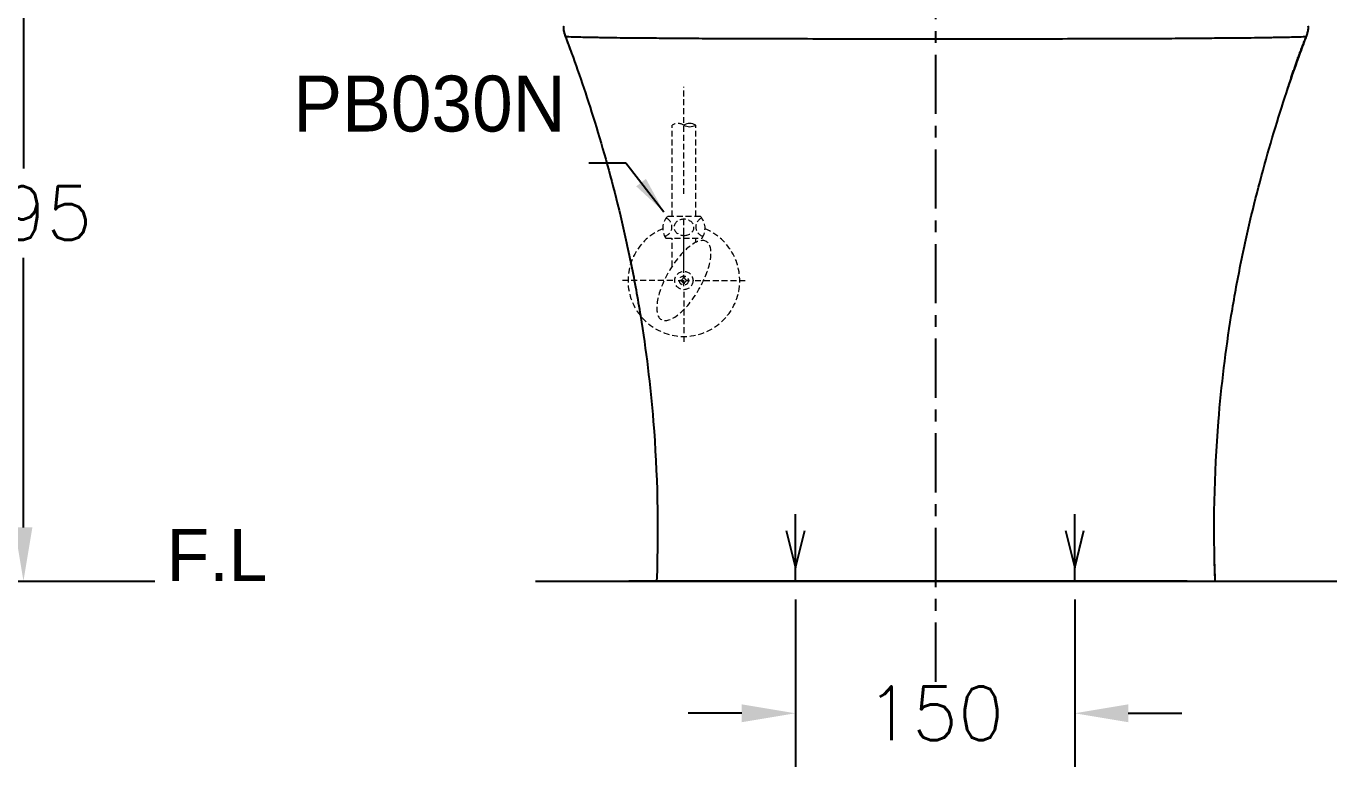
# Model space of a CAD drawing. Extents: x 63834 to 66260, y 58119 to 61549.
# Drawn here: x 65163 to 65863, y 58977 to 59375 of the extents above; entities that cross this region are included whole.
import ezdxf

# ---------------------------------------------------------------- set-up
doc = ezdxf.new("R2010")
doc.units = 0
doc.header["$MEASUREMENT"] = 0
for name, pattern in [('AM_ISO08W050', [18, 12, -1.5, 3, -1.5]), ('CENTER', [50.8, 31.75, -6.35, 6.35, -6.35]), ('HIDDEN2', [4.7625, 3.175, -1.5875])]:
    doc.linetypes.add(name, pattern=pattern)
doc.layers.get('Defpoints').update_dxf_attribs({"linetype": 'CONTINUOUS'})
for name, color, linetype in [('1', 7, 'CONTINUOUS'), ('11', 7, 'CONTINUOUS'), ('4', 3, 'CONTINUOUS'), ('Dim', 4, 'CONTINUOUS')]:
    doc.layers.add(name, color=color, linetype=linetype)
for name, color, linetype, lineweight in [('AM_4', 40, 'CONTINUOUS', 13), ('AM_6', 2, 'CONTINUOUS', 30), ('AM_7', 4, 'AM_ISO08W050', 0)]:
    doc.layers.add(name, color=color, linetype=linetype, lineweight=lineweight)
doc.styles.add('h', font='', dxfattribs={"height": 30})
doc.styles.get("Standard").update_dxf_attribs({"font": 'txt.shx', "bigfont": 'ghs.shx'})
doc.styles.get('h').set_extended_font_data('Haansoft Batang')
doc.dimstyles.new('AM_ISO', dxfattribs={"dimscale": 10, "dimtxt": 3.5, "dimasz": 2, "dimexe": 1, "dimexo": 1, "dimgap": 1, "dimtad": 1, "dimdec": 0, "dimdsep": 46, "dimtxsty": 'h', "dimcen": -0.3, "dimclrd": 256, "dimclre": 256, "dimclrt": 2, "dimadec": 0, "dimazin": 2, "dimtp": 0.1, "dimtm": 0.1, "dimtfac": 0.71, "dimtdec": 0, "dimtmove": 0, "dimatfit": 3, "dimfxl": 0, "dimlwd": -1, "dimlwe": -1, "dimarcsym": 0})
doc.dimstyles.get("Standard").update_dxf_attribs({"dimtxt": 0.18, "dimasz": 0.18, "dimexe": 0.18, "dimexo": 0.0625, "dimgap": 0.09, "dimtad": 0, "dimtih": 1, "dimtoh": 1, "dimdec": 4, "dimzin": 0, "dimdsep": 46, "dimtxsty": 'Standard', "dimcen": 0.09, "dimadec": 0, "dimazin": 0, "dimtfac": 1, "dimtdec": 4, "dimtofl": 0, "dimtmove": 0, "dimatfit": 0, "dimfxl": 0, "dimtolj": 1, "dimtzin": 0, "dimarcsym": 0})

# ---------------------------------------------------------------- blocks, each defined once
blk = doc.blocks.new('*D15')
at = {"layer": 'Defpoints', "color": 0}
for p in [(65576.66, 59076.9), (65726.66, 59076.9), (65726.66, 59005.9)]:
    blk.add_point(p, dxfattribs=at)
at = {"layer": 'Dim', "color": 0, "lineweight": -2}
for p, q in [((65576.66, 59066.9), (65576.66, 58977.1)), ((65726.66, 59066.9), (65726.66, 58977.1)), ((65547.86, 59005.9), (65519.06, 59005.9)), ((65755.46, 59005.9), (65784.26, 59005.9))]:
    blk.add_line(p, q, dxfattribs=at)
at = {"layer": 'Dim', "color": 0}
for points in [[(65547.86, 59010.7), (65547.86, 59001.1), (65576.66, 59005.9)], [(65755.46, 59010.7), (65755.46, 59001.1), (65726.66, 59005.9)]]:
    blk.add_solid(points, dxfattribs=at)
at = {"layer": 'Dim', "color": 0, "insert": (65651.66, 59005.9), "char_height": 28.8, "attachment_point": 5}
blk.add_mtext('\\A1;150', dxfattribs=at)
blk = doc.blocks.new('*D11')
at = {"layer": 'Defpoints', "color": 0}
for p in [(65000.89, 59471.9), (65162.07, 59471.9), (65000.89, 59076.9)]:
    blk.add_point(p, dxfattribs=at)
at = {"layer": 'Dim', "color": 0, "lineweight": -2}
for p, q in [((65010.89, 59471.9), (65190.87, 59471.9)), ((65162.07, 59443.1), (65162.07, 59298.4)), ((65162.07, 59105.7), (65162.07, 59250.4)), ((65010.89, 59076.9), (65190.87, 59076.9))]:
    blk.add_line(p, q, dxfattribs=at)
at = {"layer": 'Dim', "color": 0}
for points in [[(65157.27, 59443.1), (65166.87, 59443.1), (65162.07, 59471.9)], [(65157.27, 59105.7), (65166.87, 59105.7), (65162.07, 59076.9)]]:
    blk.add_solid(points, dxfattribs=at)
at = {"layer": 'Dim', "color": 0, "insert": (65162.07, 59274.4), "char_height": 28.8, "attachment_point": 5}
blk.add_mtext('\\A1;395', dxfattribs=at)

msp = doc.modelspace()

# ---------------------------------------------------------------- linework, layer by layer
at = {"layer": '1', "color": 7}
for points, knots in [([(65452.07, 59374.8), (65452.05, 59374.56), (65452.02, 59373.58), (65452.27, 59371.97), (65452.67, 59370.37), (65452.99, 59369.56), (65453.11, 59369.29)], [0, 0, 0, 0, 0.116101, 0.469072, 0.817727, 1, 1, 1, 1]), ([(65452.12, 59374.7), (65452.12, 59374.7), (65452.12, 59374.7), (65452.12, 59374.73), (65452.13, 59374.74), (65452.12, 59374.8)], [0, 0, 0, 0, 0.006439, 0.006439, 1, 1, 1, 1]), ([(65851.09, 59369.19), (65851.25, 59369.54), (65851.63, 59370.49), (65852.04, 59372.31), (65852.27, 59373.87), (65852.22, 59374.75), (65852.21, 59374.84)], [0, 0, 0, 0, 0.218499, 0.568382, 0.9573, 1, 1, 1, 1]), ([(65851.03, 59369.19), (65851.03, 59369.19), (65851.03, 59369.19), (65851.02, 59369.19), (65850.98, 59369.14), (65850.46, 59369.09), (65849.99, 59369.05), (65848.05, 59368.95), (65846, 59368.88), (65841.78, 59368.78), (65840.17, 59368.74), (65837.5, 59368.7), (65836.57, 59368.67), (65835.09, 59368.68), (65834.58, 59368.65), (65833.52, 59368.61), (65832.97, 59368.62), (65829.74, 59368.51), (65826.13, 59368.47), (65819.12, 59368.39), (65816.52, 59368.37), (65810.79, 59368.31), (65807.64, 59368.29), (65800.88, 59368.25), (65797.27, 59368.23), (65789.56, 59368.19), (65785.47, 59368.15), (65775.94, 59368.02), (65770.61, 59368.05), (65759.15, 59367.99), (65753.01, 59367.98), (65739.89, 59367.94), (65732.84, 59367.92), (65718.32, 59367.89), (65710.82, 59367.88), (65695.35, 59367.86), (65687.31, 59367.86), (65671.11, 59367.85), (65662.97, 59367.84), (65646.64, 59367.84), (65638.41, 59367.84), (65622.04, 59367.85), (65613.94, 59367.86), (65590.31, 59367.88), (65575.57, 59367.91), (65548.44, 59367.98), (65536.65, 59368.07), (65524.14, 59368.07), (65521.75, 59368.12), (65517.33, 59368.16), (65515.27, 59368.17), (65509.29, 59368.23), (65505.61, 59368.24), (65495.2, 59368.3), (65489.21, 59368.35), (65479.34, 59368.45), (65475.49, 59368.49), (65471.26, 59368.62), (65470.2, 59368.65), (65468.16, 59368.7), (65467.2, 59368.69), (65464.46, 59368.74), (65462.82, 59368.77), (65458.48, 59368.87), (65456.36, 59368.94), (65454.34, 59369.05), (65453.85, 59369.08), (65453.29, 59369.14), (65453.23, 59369.18), (65453.21, 59369.2), (65453.2, 59369.21), (65453.19, 59369.22)], [0, 0, 0, 0, 0.004166, 0.004166, 0.044628, 0.044628, 0.08509, 0.08509, 0.166014, 0.166014, 0.206476, 0.206476, 0.226707, 0.226707, 0.236822, 0.236822, 0.246938, 0.246938, 0.2874, 0.2874, 0.30763, 0.30763, 0.327861, 0.327861, 0.348092, 0.348092, 0.368323, 0.368323, 0.388554, 0.388554, 0.408785, 0.408785, 0.429016, 0.429016, 0.449247, 0.449247, 0.469478, 0.469478, 0.489709, 0.489709, 0.50994, 0.50994, 0.530171, 0.530171, 0.570633, 0.570633, 0.611095, 0.611095, 0.62121, 0.62121, 0.631326, 0.631326, 0.651557, 0.651557, 0.692019, 0.692019, 0.732481, 0.732481, 0.752712, 0.752712, 0.772943, 0.772943, 0.813404, 0.813404, 0.894328, 0.894328, 0.93479, 0.93479, 0.975252, 0.975252, 1, 1, 1, 1]), ([(65841.01, 59340.82), (65841.12, 59341.15), (65841.4, 59342.04), (65841.89, 59343.62), (65842.5, 59345.56), (65843.16, 59347.62), (65843.86, 59349.78), (65844.6, 59351.97), (65845.35, 59354.16), (65846.12, 59356.33), (65846.93, 59358.57), (65847.8, 59360.9), (65848.71, 59363.29), (65849.69, 59365.81), (65850.45, 59367.73), (65850.95, 59368.98), (65851.04, 59369.21)], [0, 0, 0, 0, 0.077845, 0.197685, 0.309986, 0.414764, 0.512038, 0.601831, 0.674285, 0.741058, 0.802185, 0.857711, 0.907704, 0.952259, 0.99152, 1, 1, 1, 1]), ([(65456.43, 59360.32), (65460.74, 59348.46), (65465.25, 59335.18), (65474.27, 59305.65), (65478.68, 59289.79), (65484.73, 59264.47), (65486.66, 59255.76), (65490.29, 59237.77), (65491.96, 59228.64), (65496.45, 59200.94), (65498.77, 59182.02), (65500.33, 59162.62)], [0, 0, 0, 0, 0.25, 0.25, 0.5, 0.5, 0.625, 0.625, 0.75, 0.75, 1, 1, 1, 1]), ([(65803.91, 59162.62), (65805.47, 59182.02), (65807.79, 59200.94), (65812.29, 59228.64), (65813.96, 59237.77), (65817.59, 59255.76), (65819.51, 59264.47), (65825.57, 59289.79), (65829.97, 59305.65), (65839, 59335.18), (65843.51, 59348.46), (65847.81, 59360.32)], [0, 0, 0, 0, 0.25, 0.25, 0.375, 0.375, 0.5, 0.5, 0.75, 0.75, 1, 1, 1, 1]), ([(65787.13, 59076.9), (65787.12, 59076.9), (65787.08, 59076.9), (65786.7, 59076.9), (65785.33, 59076.9), (65782.09, 59076.9), (65777.23, 59076.9), (65773.77, 59076.9), (65771.28, 59076.9), (65769.49, 59076.9), (65766.48, 59076.9), (65761.47, 59076.9), (65755.12, 59076.9), (65747.52, 59076.9), (65739.94, 59076.9), (65733.45, 59076.9), (65728.14, 59076.9), (65722.16, 59076.9), (65712.91, 59076.9), (65699.59, 59076.9), (65681.35, 59076.9), (65661.52, 59076.9), (65640.81, 59076.9), (65619.99, 59076.9), (65599.76, 59076.9), (65580.87, 59076.9), (65564.03, 59076.9), (65552.17, 59076.9), (65544.22, 59076.9), (65536.97, 59076.9), (65529.27, 59076.9), (65518.68, 59076.9), (65510.74, 59076.9), (65505.82, 59076.9), (65503.69, 59076.9), (65501.16, 59076.9), (65497.59, 59076.9), (65492.52, 59076.9), (65488.23, 59076.9), (65487.19, 59076.9), (65487.12, 59076.9), (65487.12, 59076.9)], [0, 0, 0, 0, 0.021102, 0.041093, 0.082388, 0.165042, 0.206647, 0.247662, 0.260281, 0.268294, 0.28893, 0.309705, 0.330532, 0.351428, 0.372215, 0.383967, 0.393099, 0.4036, 0.41402, 0.43492, 0.455757, 0.476691, 0.497505, 0.518449, 0.53928, 0.56019, 0.581048, 0.601918, 0.612349, 0.622865, 0.646767, 0.6646, 0.706204, 0.727194, 0.737703, 0.748195, 0.79014, 0.832069, 0.915775, 0.999898, 1, 1, 1, 1]), ([(65487.12, 59076.9), (65487.12, 59076.9), (65488.75, 59076.9), (65494.29, 59076.9), (65498.17, 59076.9), (65502.13, 59076.9)], [0, 0, 0, 0, 0.5, 0.5, 1, 1, 1, 1]), ([(65780.12, 59076.9), (65780.12, 59076.9), (65780.12, 59076.9), (65780.12, 59076.9), (65780.14, 59076.9), (65780.03, 59076.9), (65779.57, 59076.9), (65777.05, 59076.9), (65773.83, 59076.9), (65767.89, 59076.9), (65766.61, 59076.9), (65764.53, 59076.9), (65763.86, 59076.9), (65762.19, 59076.9), (65761.17, 59076.9), (65757.71, 59076.9), (65754.79, 59076.9), (65747.71, 59076.9), (65743.52, 59076.9), (65736.4, 59076.9), (65733.89, 59076.9), (65728.55, 59076.9), (65725.81, 59076.9), (65719.55, 59076.9), (65715.98, 59076.9), (65708.18, 59076.9), (65703.86, 59076.9), (65694.76, 59076.9), (65689.96, 59076.9), (65679.85, 59076.9), (65674.48, 59076.9), (65663.56, 59076.9), (65657.99, 59076.9), (65646.67, 59076.9), (65640.85, 59076.9), (65629.37, 59076.9), (65623.69, 59076.9), (65612.45, 59076.9), (65606.84, 59076.9), (65596.06, 59076.9), (65590.89, 59076.9), (65580.98, 59076.9), (65576.2, 59076.9), (65567.35, 59076.9), (65563.28, 59076.9), (65555.8, 59076.9), (65552.37, 59076.9), (65546.45, 59076.9), (65543.78, 59076.9), (65538.62, 59076.9), (65536.19, 59076.9), (65529.32, 59076.9), (65525.28, 59076.9), (65518.47, 59076.9), (65515.69, 59076.9), (65512.44, 59076.9), (65511.51, 59076.9), (65509.98, 59076.9), (65509.31, 59076.9), (65507.28, 59076.9), (65506.04, 59076.9), (65500.25, 59076.9), (65497.11, 59076.9), (65494.65, 59076.9), (65494.21, 59076.9), (65494.07, 59076.9), (65494.13, 59076.9), (65494.13, 59076.9)], [0, 0, 0, 0, 0.018486, 0.018486, 0.050148, 0.050148, 0.113471, 0.113471, 0.240118, 0.240118, 0.27178, 0.27178, 0.287611, 0.287611, 0.303442, 0.303442, 0.335103, 0.335103, 0.366765, 0.366765, 0.382596, 0.382596, 0.398427, 0.398427, 0.414258, 0.414258, 0.430089, 0.430089, 0.445919, 0.445919, 0.46175, 0.46175, 0.477581, 0.477581, 0.493412, 0.493412, 0.509243, 0.509243, 0.525074, 0.525074, 0.540905, 0.540905, 0.556736, 0.556736, 0.572566, 0.572566, 0.588397, 0.588397, 0.604228, 0.604228, 0.620059, 0.620059, 0.651721, 0.651721, 0.683383, 0.683383, 0.699213, 0.699213, 0.715044, 0.715044, 0.746706, 0.746706, 0.873353, 0.873353, 0.936677, 0.936677, 1, 1, 1, 1]), ([(65494.13, 59076.9), (65494.13, 59076.9), (65495, 59076.9), (65497.95, 59076.9), (65500.02, 59076.9), (65502.13, 59076.9)], [0, 0, 0, 0, 0.5, 0.5, 1, 1, 1, 1]), ([(65772.11, 59076.9), (65776.07, 59076.9), (65779.95, 59076.9), (65785.49, 59076.9), (65787.12, 59076.9), (65787.12, 59076.9)], [0, 0, 0, 0, 0.5, 0.5, 1, 1, 1, 1]), ([(65772.11, 59076.9), (65774.23, 59076.9), (65776.29, 59076.9), (65779.25, 59076.9), (65780.12, 59076.9), (65780.12, 59076.9)], [0, 0, 0, 0, 0.5, 0.5, 1, 1, 1, 1])]:
    msp.add_open_spline(points, degree=3, knots=knots, dxfattribs=at)
for points, degree in [([(65452.12, 59374.81), (65452.12, 59374.77), (65452.12, 59374.73)], 2), ([(65452.12, 59374.65), (65452.12, 59372.82), (65452.44, 59371.06), (65453.09, 59369.35)], 3), ([(65852.12, 59374.65), (65852.12, 59374.75), (65852.12, 59374.85)], 2), ([(65852.13, 59374.82), (65852.12, 59374.77), (65852.12, 59374.75), (65852.12, 59374.74)], 3), ([(65453.09, 59369.35), (65454.22, 59366.35), (65455.34, 59363.34), (65456.43, 59360.32)], 3), ([(65453.11, 59369.35), (65454.89, 59364.8), (65456.5, 59360.14)], 2), ([(65847.81, 59360.32), (65848.91, 59363.34), (65850.02, 59366.35), (65851.16, 59369.35)], 3), ([(65500.33, 59162.62), (65502.59, 59134.62), (65503.21, 59106.52), (65502.18, 59078.45)], 3), ([(65802.12, 59076.89), (65801.02, 59105.48), (65801.62, 59134.1), (65803.91, 59162.62)], 3), ([(65802.13, 59076.89), (65802, 59081.44), (65801.88, 59085.99)], 2), ([(65487.12, 59076.91), (65487.12, 59076.9), (65487.12, 59076.9)], 2), ([(65502.17, 59078.45), (65502.15, 59077.71), (65502.12, 59076.98)], 2), ([(65502.13, 59076.9), (65508.81, 59076.9), (65515.48, 59076.9), (65522.15, 59076.9)], 3), ([(65502.13, 59076.9), (65508.81, 59076.9), (65515.48, 59076.9), (65522.15, 59076.9)], 3), ([(65752.09, 59076.9), (65758.77, 59076.9), (65765.44, 59076.9), (65772.11, 59076.9)], 3), ([(65752.09, 59076.9), (65758.77, 59076.9), (65765.44, 59076.9), (65772.11, 59076.9)], 3)]:
    msp.add_open_spline(points, degree=degree, dxfattribs=at)
at = {"layer": '11', "color": 7}
for points, knots in [([(65501.64, 59076.89), (65501.64, 59076.89), (65501.62, 59076.89), (65501.81, 59076.89), (65502.64, 59076.89), (65503.96, 59076.9), (65505.84, 59076.9), (65508.24, 59076.9), (65511.16, 59076.9), (65514.74, 59076.9), (65518.33, 59076.9), (65524.92, 59076.9), (65534.83, 59076.9), (65548.15, 59076.9), (65564.04, 59076.9), (65588.58, 59076.9), (65618.55, 59076.9), (65651.67, 59076.9), (65684.65, 59076.9), (65714.71, 59076.9), (65739.19, 59076.9), (65755.14, 59076.9), (65768.41, 59076.9), (65778.41, 59076.9), (65784.95, 59076.9), (65788.54, 59076.9), (65792.13, 59076.9), (65795.05, 59076.9), (65797.46, 59076.9), (65799.33, 59076.9), (65800.67, 59076.89), (65801.48, 59076.89), (65801.68, 59076.89), (65801.66, 59076.89), (65801.65, 59076.89)], [0, 0, 0, 0, 0.025948, 0.057549, 0.089149, 0.12075, 0.152351, 0.183951, 0.215552, 0.247152, 0.278753, 0.310354, 0.341954, 0.373555, 0.405155, 0.436756, 0.468357, 0.499957, 0.531558, 0.563159, 0.594759, 0.62636, 0.65796, 0.689561, 0.721162, 0.752762, 0.784363, 0.815963, 0.847564, 0.879165, 0.910765, 0.942366, 0.973967, 1, 1, 1, 1]), ([(65501.64, 59076.89), (65501.65, 59076.89), (65502.82, 59076.89), (65506.67, 59076.89), (65509.32, 59076.89), (65512.01, 59076.89)], [0, 0, 0, 0, 0.5, 0.5, 1, 1, 1, 1]), ([(65517.19, 59076.89), (65517.16, 59076.89), (65517.17, 59076.89), (65517.99, 59076.89), (65518.73, 59076.89), (65520.81, 59076.9), (65522.18, 59076.9), (65524.68, 59076.9), (65525.59, 59076.9), (65527.6, 59076.9), (65528.71, 59076.9), (65530.94, 59076.9), (65532.03, 59076.9), (65534.98, 59076.9), (65536.91, 59076.9), (65541.76, 59076.9), (65544.7, 59076.9), (65551.61, 59076.9), (65555.59, 59076.9), (65564.38, 59076.9), (65569.06, 59076.9), (65577.97, 59076.9), (65581.32, 59076.9), (65588.7, 59076.9), (65592.64, 59076.9), (65601, 59076.9), (65605.41, 59076.9), (65614.74, 59076.9), (65619.58, 59076.9), (65629.43, 59076.9), (65634.46, 59076.9), (65644.74, 59076.9), (65649.95, 59076.9), (65660.22, 59076.9), (65665.32, 59076.9), (65675.47, 59076.9), (65680.49, 59076.9), (65690.09, 59076.9), (65694.73, 59076.9), (65703.68, 59076.9), (65707.97, 59076.9), (65715.9, 59076.9), (65719.59, 59076.9), (65726.34, 59076.9), (65729.38, 59076.9), (65734.79, 59076.9), (65737.22, 59076.9), (65741.81, 59076.9), (65744.01, 59076.9), (65750.3, 59076.9), (65754.07, 59076.9), (65760.54, 59076.9), (65763.23, 59076.9), (65767.59, 59076.9), (65769.26, 59076.9), (65771.89, 59076.9), (65772.93, 59076.9), (65775.1, 59076.9), (65776.16, 59076.9), (65778.08, 59076.9), (65778.94, 59076.9), (65781.34, 59076.9), (65782.65, 59076.9), (65784.65, 59076.89), (65785.36, 59076.89), (65786.13, 59076.89), (65786.13, 59076.89), (65786.11, 59076.89)], [0, 0, 0, 0, 0.0625, 0.0625, 0.125, 0.125, 0.1875, 0.1875, 0.21875, 0.21875, 0.25, 0.25, 0.28125, 0.28125, 0.3125, 0.3125, 0.34375, 0.34375, 0.375, 0.375, 0.40625, 0.40625, 0.421875, 0.421875, 0.4375, 0.4375, 0.453125, 0.453125, 0.46875, 0.46875, 0.484375, 0.484375, 0.5, 0.5, 0.515625, 0.515625, 0.53125, 0.53125, 0.546875, 0.546875, 0.5625, 0.5625, 0.578125, 0.578125, 0.59375, 0.59375, 0.609375, 0.609375, 0.625, 0.625, 0.65625, 0.65625, 0.6875, 0.6875, 0.71875, 0.71875, 0.75, 0.75, 0.78125, 0.78125, 0.8125, 0.8125, 0.875, 0.875, 0.9375, 0.9375, 1, 1, 1, 1]), ([(65528.91, 59076.89), (65532.95, 59076.89), (65536.91, 59076.89), (65542.71, 59076.89), (65544.47, 59076.89), (65544.47, 59076.89)], [0, 0, 0, 0, 0.5, 0.5, 1, 1, 1, 1])]:
    msp.add_open_spline(points, degree=3, knots=knots, dxfattribs=at)
for points in [[(65528.91, 59076.89), (65523.28, 59076.89), (65517.64, 59076.89), (65512.01, 59076.89)], [(65544.47, 59076.89), (65535.38, 59076.89), (65526.28, 59076.89), (65517.19, 59076.89)]]:
    msp.add_open_spline(points, degree=3, dxfattribs=at)
at = {"layer": '4', "color": 0}
for p, q in [((65576.66, 59076.9), (65576.66, 59112.8)), ((65726.66, 59076.9), (65726.66, 59112.8))]:
    msp.add_line(p, q, dxfattribs=at)
for points in [[(65571.66, 59104.04), (65576.66, 59084.04), (65581.66, 59104.04)], [(65721.66, 59104.04), (65726.66, 59084.04), (65731.66, 59104.04)]]:
    msp.add_lwpolyline(points, dxfattribs=at)
at = {"layer": 'AM_4', "color": 0, "linetype": 'HIDDEN2', "lineweight": 5}
for p, q in [((65510.42, 59272.6), (65510.42, 59321.67)), ((65523.12, 59272.6), (65523.12, 59321.67)), ((65525.66, 59272.6), (65507.89, 59272.6)), ((65507.02, 59261.04), (65526.53, 59261.04)), ((65510.42, 59245.78), (65510.42, 59261.04)), ((65523.12, 59258.67), (65523.12, 59261.04))]:
    msp.add_line(p, q, dxfattribs=at)
for centre, radius in [((65516.78, 59238.22), 4.91), ((65516.77, 59238.22), 2.45)]:
    msp.add_circle(centre, radius, dxfattribs=at)
for centre, radius, start, end in [((65513.6, 59316.17), 6.35, 60, 120), ((65514.65, 59266.28), 9.25, 136.94543, 214.44201), ((65505.26, 59267.01), 5.13, 284.24994, 66.94895), ((65528.29, 59267.01), 5.13, 113.05105, 255.75006), ((65518.9, 59266.28), 9.25, 325.55799, 43.05457), ((65516.77, 59238.22), 30, 112.28106, 67.71894), ((65514.32, 59240.67), 2.45, 268.59009, 0), ((65514.32, 59235.77), 2.45, 359.96531, 91.40992), ((65519.23, 59240.67), 2.45, 180, 270), ((65519.23, 59235.77), 2.45, 90, 180)]:
    msp.add_arc(centre, radius, start, end, dxfattribs=at)
at = {"layer": 'AM_4', "color": 0}
for centre, start, end in [((65519.95, 59316.17), 60, 120), ((65519.95, 59327.17), 240, 300)]:
    msp.add_arc(centre, 6.35, start, end, dxfattribs=at)
at = {"layer": 'AM_4', "color": 0, "linetype": 'HIDDEN2', "lineweight": 5, "extrusion": (0, 0, -1)}
msp.add_ellipse((65516.84, 59266.76), major_axis=(5.34, 0), ratio=0.813611, start_param=-4.712389, end_param=1.570796, dxfattribs=at)
msp.add_ellipse((65516.77, 59238.22), major_axis=(12.1, 20.95), ratio=0.387469, dxfattribs=at)
at = {"layer": 'AM_7', "color": 0, "linetype": 'HIDDEN2', "lineweight": 5}
for p, q in [((65516.77, 59284.71), (65516.77, 59342.16)), ((65516.77, 59244.22), (65516.77, 59271.22)), ((65516.77, 59242.37), (65516.77, 59263.68)), ((65516.77, 59235.22), (65516.77, 59241.22)), ((65510.77, 59238.22), (65483.77, 59238.22)), ((65513.77, 59238.22), (65519.77, 59238.22)), ((65522.77, 59238.22), (65549.77, 59238.22)), ((65516.77, 59232.22), (65516.77, 59205.22))]:
    msp.add_line(p, q, dxfattribs=at)
at = {"layer": 'Dim', "color": 0, "linetype": 'CENTER'}
msp.add_line((65652.12, 59022.87), (65652.12, 59788.87), dxfattribs=at)
at = {"layer": 'Dim', "color": 0}
for p, q in [((64265.07, 59076.9), (65232.68, 59076.9)), ((65437.07, 59076.9), (65907.07, 59076.9))]:
    msp.add_line(p, q, dxfattribs=at)

# ---------------------------------------------------------------- texts
at = {"layer": 'AM_6', "color": 0, "insert": (65307.02, 59333.02), "char_height": 30, "attachment_point": 4}
msp.add_mtext('{\\fGulim|b0|i0|c129|p50;PB030N}', dxfattribs=at)
at = {"layer": 'AM_6', "color": 0, "insert": (65239, 59104.9), "char_height": 28, "width": 71.9214, "attachment_point": 1, "style": 'h'}
msp.add_mtext('F.L', dxfattribs=at)

# ---------------------------------------------------------------- dimensions: what is measured, and where the dimension line sits
at = {"layer": 'Dim', "color": 0}
dim = msp.add_linear_dim(base=(65162.07, 59471.9), p1=(65000.89, 59076.9), p2=(65000.89, 59471.9), angle=90, dimstyle='Standard', override={"dimscale": 160, "dimgap": 0.06, "dimdec": 0, "dimatfit": 3}, dxfattribs=at)
dim.commit()
dim.dimension.update_dxf_attribs({"geometry": '*D11', "text_midpoint": (65162.07, 59274.4)})
dim = msp.add_linear_dim(base=(65726.66, 59005.9), p1=(65576.66, 59076.9), p2=(65726.66, 59076.9), dimstyle='Standard', override={"dimscale": 160, "dimgap": 0.06, "dimdec": 0, "dimatfit": 3}, dxfattribs=at)
dim.commit()
dim.dimension.update_dxf_attribs({"geometry": '*D15', "text_midpoint": (65651.66, 59005.9)})

# ---------------------------------------------------------------- leaders
msp.add_leader([(65506.06, 59275.01), (65485.66, 59301.3), (65465.66, 59301.3)], dimstyle='AM_ISO', override={"dimse1": 1, "dimclrd": 0}, dxfattribs=at)

doc.saveas('drawing.dxf')
